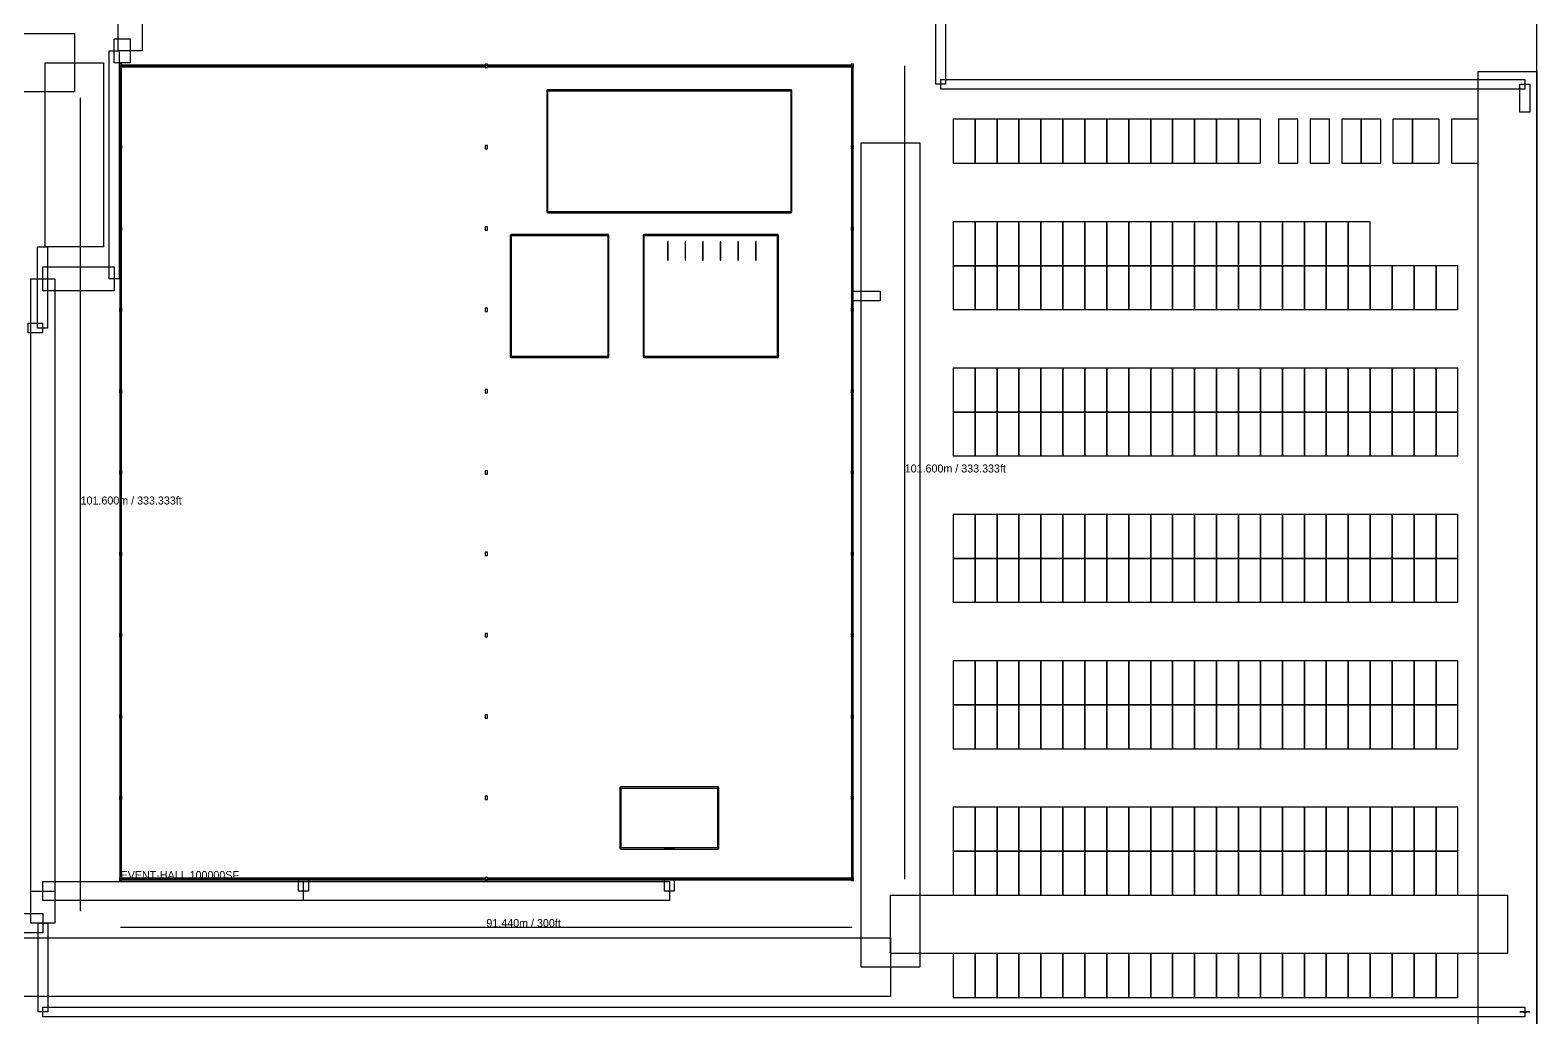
# Model space of a CAD drawing. Header units: metres. Extents: x 0 to 400, y -12 to 500.
# Drawn here: x 211.7 to 400, y 72.7 to 196.1 of the extents above; entities that cross this region are included whole.
import ezdxf

# ---------------------------------------------------------------- set-up
doc = ezdxf.new("R2010")
doc.units = ezdxf.units.M
for name, color, linetype in [('ASSUMED_BOUNDARY', 7, 'CONTINUOUS'), ('DIMENSIONS', 7, 'CONTINUOUS'), ('HALL_EVENT-HALL', 7, 'CONTINUOUS'), ('IFCCOLUMN', 7, 'CONTINUOUS'), ('IFCDOOR', 7, 'CONTINUOUS'), ('IFCWALL', 7, 'CONTINUOUS'), ('NOTES', 7, 'CONTINUOUS'), ('PARKING_L1', 7, 'CONTINUOUS'), ('PARKING_L1_ADA', 7, 'CONTINUOUS'), ('SITE_ROADS', 7, 'CONTINUOUS'), ('SITE_WALKS', 7, 'CONTINUOUS')]:
    doc.layers.add(name, color=color, linetype=linetype)

msp = doc.modelspace()

# ---------------------------------------------------------------- linework, layer by layer
at = {"layer": 'ASSUMED_BOUNDARY'}
msp.add_lwpolyline([(20, 0), (400, 0), (400, 500), (0, 500), (0, 196.485768), (20, 196.485768), (20, 121), (2, 121), (2, 86), (20, 86)], close=True, dxfattribs=at)
at = {"layer": 'DIMENSIONS'}
for points in [[(321, 90), (321, 191.6)], [(218, 86), (218, 187.6)], [(223, 84), (314.44, 84)]]:
    msp.add_lwpolyline(points, dxfattribs=at)
at = {"layer": 'HALL_EVENT-HALL'}
msp.add_lwpolyline([(223, 90), (314.44, 90), (314.44, 191.6), (223, 191.6)], close=True, dxfattribs=at)
at = {"layer": 'IFCCOLUMN'}
for points in [[(222.85, 191.400006), (223.15, 191.400006), (223.15, 191.800006), (222.85, 191.800006)], [(268.570001, 191.400006), (268.870001, 191.400006), (268.870001, 191.800006), (268.570001, 191.800006)], [(314.290002, 191.400006), (314.590002, 191.400006), (314.590002, 191.800006), (314.290002, 191.800006)], [(222.85, 181.240002), (223.15, 181.240002), (223.15, 181.640002), (222.85, 181.640002)], [(268.570001, 181.240002), (268.870001, 181.240002), (268.870001, 181.640002), (268.570001, 181.640002)], [(314.290002, 181.240002), (314.590002, 181.240002), (314.590002, 181.640002), (314.290002, 181.640002)], [(222.85, 171.079999), (223.15, 171.079999), (223.15, 171.479999), (222.85, 171.479999)], [(268.570001, 171.079999), (268.870001, 171.079999), (268.870001, 171.479999), (268.570001, 171.479999)], [(314.290002, 171.079999), (314.590002, 171.079999), (314.590002, 171.479999), (314.290002, 171.479999)], [(222.85, 160.919995), (223.15, 160.919995), (223.15, 161.319995), (222.85, 161.319995)], [(268.570001, 160.919995), (268.870001, 160.919995), (268.870001, 161.319995), (268.570001, 161.319995)], [(314.290002, 160.919995), (314.590002, 160.919995), (314.590002, 161.319995), (314.290002, 161.319995)], [(222.85, 150.760007), (223.15, 150.760007), (223.15, 151.160007), (222.85, 151.160007)], [(268.570001, 150.760007), (268.870001, 150.760007), (268.870001, 151.160007), (268.570001, 151.160007)], [(314.290002, 150.760007), (314.590002, 150.760007), (314.590002, 151.160007), (314.290002, 151.160007)], [(222.85, 140.600003), (223.15, 140.600003), (223.15, 141.000003), (222.85, 141.000003)], [(268.570001, 140.600003), (268.870001, 140.600003), (268.870001, 141.000003), (268.570001, 141.000003)], [(314.290002, 140.600003), (314.590002, 140.600003), (314.590002, 141.000003), (314.290002, 141.000003)], [(222.85, 130.439999), (223.15, 130.439999), (223.15, 130.839999), (222.85, 130.839999)], [(268.570001, 130.439999), (268.870001, 130.439999), (268.870001, 130.839999), (268.570001, 130.839999)], [(314.290002, 130.439999), (314.590002, 130.439999), (314.590002, 130.839999), (314.290002, 130.839999)], [(222.85, 120.280003), (223.15, 120.280003), (223.15, 120.680003), (222.85, 120.680003)], [(268.570001, 120.280003), (268.870001, 120.280003), (268.870001, 120.680003), (268.570001, 120.680003)], [(314.290002, 120.280003), (314.590002, 120.280003), (314.590002, 120.680003), (314.290002, 120.680003)], [(222.85, 110.12), (223.15, 110.12), (223.15, 110.52), (222.85, 110.52)], [(268.570001, 110.12), (268.870001, 110.12), (268.870001, 110.52), (268.570001, 110.52)], [(314.290002, 110.12), (314.590002, 110.12), (314.590002, 110.52), (314.290002, 110.52)], [(222.85, 99.960004), (223.15, 99.960004), (223.15, 100.360004), (222.85, 100.360004)], [(268.570001, 99.960004), (268.870001, 99.960004), (268.870001, 100.360004), (268.570001, 100.360004)], [(314.290002, 99.960004), (314.590002, 99.960004), (314.590002, 100.360004), (314.290002, 100.360004)], [(222.85, 89.8), (223.15, 89.8), (223.15, 90.2), (222.85, 90.2)], [(268.570001, 89.8), (268.870001, 89.8), (268.870001, 90.2), (268.570001, 90.2)], [(314.290002, 89.8), (314.590002, 89.8), (314.590002, 90.2), (314.290002, 90.2)]]:
    msp.add_lwpolyline(points, close=True, dxfattribs=at)
at = {"layer": 'IFCDOOR'}
for points in [[(244.6408, 191.57), (247.0792, 191.57), (247.0792, 191.63), (244.6408, 191.63)], [(290.3608, 191.57), (292.7992, 191.57), (292.7992, 191.63), (290.3608, 191.63)], [(290.97, 173.282), (292.19, 173.282), (292.19, 173.342), (290.97, 173.342)], [(314.41, 164.3712), (314.47, 164.3712), (314.47, 168.0288), (314.41, 168.0288)], [(277.254, 155.1972), (278.474, 155.1972), (278.474, 155.2572), (277.254, 155.2572)], [(296.1516, 155.1972), (297.3716, 155.1972), (297.3716, 155.2572), (296.1516, 155.2572)], [(222.97, 134.5008), (223.03, 134.5008), (223.03, 136.9392), (222.97, 136.9392)], [(290.97, 93.78), (292.19, 93.78), (292.19, 93.84), (290.97, 93.84)], [(244.6408, 89.97), (247.0792, 89.97), (247.0792, 90.03), (244.6408, 90.03)], [(290.3608, 89.97), (292.7992, 89.97), (292.7992, 90.03), (290.3608, 90.03)]]:
    msp.add_lwpolyline(points, close=True, dxfattribs=at)
at = {"layer": 'IFCWALL'}
for points in [[(222.89, 181.54), (223.11, 181.54), (223.11, 191.5), (222.89, 191.5)], [(222.89, 181.54), (223.11, 181.54), (223.11, 191.5), (222.89, 191.5)], [(223.15, 191.49), (268.57, 191.49), (268.57, 191.71), (223.15, 191.71)], [(268.87, 191.49), (314.29, 191.49), (314.29, 191.71), (268.87, 191.71)], [(314.33, 181.54), (314.55, 181.54), (314.55, 191.5), (314.33, 191.5)], [(314.33, 181.54), (314.55, 181.54), (314.55, 191.5), (314.33, 191.5)], [(276.265, 173.312), (276.415, 173.312), (276.415, 188.552), (276.265, 188.552)], [(276.34, 188.477), (306.82, 188.477), (306.82, 188.627), (276.34, 188.627)], [(306.745, 173.312), (306.895, 173.312), (306.895, 188.552), (306.745, 188.552)], [(222.89, 171.38), (223.11, 171.38), (223.11, 181.34), (222.89, 181.34)], [(222.89, 171.38), (223.11, 171.38), (223.11, 181.34), (222.89, 181.34)], [(314.33, 171.38), (314.55, 171.38), (314.55, 181.34), (314.33, 181.34)], [(314.33, 171.38), (314.55, 171.38), (314.55, 181.34), (314.33, 181.34)], [(276.34, 173.237), (306.82, 173.237), (306.82, 173.387), (276.34, 173.387)], [(222.89, 161.22), (223.11, 161.22), (223.11, 171.18), (222.89, 171.18)], [(222.89, 161.22), (223.11, 161.22), (223.11, 171.18), (222.89, 171.18)], [(271.693, 155.2272), (271.843, 155.2272), (271.843, 170.4672), (271.693, 170.4672)], [(271.768, 170.3922), (283.96, 170.3922), (283.96, 170.5422), (271.768, 170.5422)], [(283.885, 155.2272), (284.035, 155.2272), (284.035, 170.4672), (283.885, 170.4672)], [(288.3046, 155.2272), (288.4546, 155.2272), (288.4546, 170.4672), (288.3046, 170.4672)], [(288.3796, 170.3922), (305.1436, 170.3922), (305.1436, 170.5422), (288.3796, 170.5422)], [(291.3396, 167.3172), (291.4196, 167.3172), (291.4196, 169.6172), (291.3396, 169.6172)], [(293.5396, 167.3172), (293.6196, 167.3172), (293.6196, 169.6172), (293.5396, 169.6172)], [(295.7396, 167.3172), (295.8196, 167.3172), (295.8196, 169.6172), (295.7396, 169.6172)], [(297.9396, 167.3172), (298.0196, 167.3172), (298.0196, 169.6172), (297.9396, 169.6172)], [(300.1396, 167.3172), (300.2196, 167.3172), (300.2196, 169.6172), (300.1396, 169.6172)], [(302.3396, 167.3172), (302.4196, 167.3172), (302.4196, 169.6172), (302.3396, 169.6172)], [(305.0686, 155.2272), (305.2186, 155.2272), (305.2186, 170.4672), (305.0686, 170.4672)], [(314.33, 161.22), (314.55, 161.22), (314.55, 171.18), (314.33, 171.18)], [(222.89, 151.06), (223.11, 151.06), (223.11, 161.02), (222.89, 161.02)], [(222.89, 151.06), (223.11, 151.06), (223.11, 161.02), (222.89, 161.02)], [(314.33, 151.06), (314.55, 151.06), (314.55, 161.02), (314.33, 161.02)], [(314.33, 151.06), (314.55, 151.06), (314.55, 161.02), (314.33, 161.02)], [(271.768, 155.1522), (283.96, 155.1522), (283.96, 155.3022), (271.768, 155.3022)], [(288.3796, 155.1522), (305.1436, 155.1522), (305.1436, 155.3022), (288.3796, 155.3022)], [(222.89, 140.9), (223.11, 140.9), (223.11, 150.86), (222.89, 150.86)], [(222.89, 140.9), (223.11, 140.9), (223.11, 150.86), (222.89, 150.86)], [(314.33, 140.9), (314.55, 140.9), (314.55, 150.86), (314.33, 150.86)], [(314.33, 140.9), (314.55, 140.9), (314.55, 150.86), (314.33, 150.86)], [(222.89, 130.74), (223.11, 130.74), (223.11, 140.7), (222.89, 140.7)], [(314.33, 130.74), (314.55, 130.74), (314.55, 140.7), (314.33, 140.7)], [(314.33, 130.74), (314.55, 130.74), (314.55, 140.7), (314.33, 140.7)], [(222.89, 120.58), (223.11, 120.58), (223.11, 130.54), (222.89, 130.54)], [(222.89, 120.58), (223.11, 120.58), (223.11, 130.54), (222.89, 130.54)], [(314.33, 120.58), (314.55, 120.58), (314.55, 130.54), (314.33, 130.54)], [(314.33, 120.58), (314.55, 120.58), (314.55, 130.54), (314.33, 130.54)], [(222.89, 110.42), (223.11, 110.42), (223.11, 120.38), (222.89, 120.38)], [(222.89, 110.42), (223.11, 110.42), (223.11, 120.38), (222.89, 120.38)], [(314.33, 110.42), (314.55, 110.42), (314.55, 120.38), (314.33, 120.38)], [(314.33, 110.42), (314.55, 110.42), (314.55, 120.38), (314.33, 120.38)], [(222.89, 100.26), (223.11, 100.26), (223.11, 110.22), (222.89, 110.22)], [(222.89, 100.26), (223.11, 100.26), (223.11, 110.22), (222.89, 110.22)], [(314.33, 100.26), (314.55, 100.26), (314.55, 110.22), (314.33, 110.22)], [(314.33, 100.26), (314.55, 100.26), (314.55, 110.22), (314.33, 110.22)], [(222.89, 90.1), (223.11, 90.1), (223.11, 100.06), (222.89, 100.06)], [(222.89, 90.1), (223.11, 90.1), (223.11, 100.06), (222.89, 100.06)], [(285.409, 93.81), (285.559, 93.81), (285.559, 101.43), (285.409, 101.43)], [(285.484, 101.355), (297.676, 101.355), (297.676, 101.505), (285.484, 101.505)], [(297.601, 93.81), (297.751, 93.81), (297.751, 101.43), (297.601, 101.43)], [(314.33, 90.1), (314.55, 90.1), (314.55, 100.06), (314.33, 100.06)], [(314.33, 90.1), (314.55, 90.1), (314.55, 100.06), (314.33, 100.06)], [(285.484, 93.735), (297.676, 93.735), (297.676, 93.885), (285.484, 93.885)], [(223.15, 89.89), (268.57, 89.89), (268.57, 90.11), (223.15, 90.11)], [(268.87, 89.89), (314.29, 89.89), (314.29, 90.11), (268.87, 90.11)]]:
    msp.add_lwpolyline(points, close=True, dxfattribs=at)
at = {"layer": 'PARKING_L1'}
for points in [[(327.048, 179.4416), (329.7912, 179.4416), (329.7912, 184.928), (327.048, 184.928)], [(329.7912, 179.4416), (332.5344, 179.4416), (332.5344, 184.928), (329.7912, 184.928)], [(332.5344, 179.4416), (335.2776, 179.4416), (335.2776, 184.928), (332.5344, 184.928)], [(335.2776, 179.4416), (338.0208, 179.4416), (338.0208, 184.928), (335.2776, 184.928)], [(338.0208, 179.4416), (340.764, 179.4416), (340.764, 184.928), (338.0208, 184.928)], [(340.764, 179.4416), (343.5072, 179.4416), (343.5072, 184.928), (340.764, 184.928)], [(343.5072, 179.4416), (346.2504, 179.4416), (346.2504, 184.928), (343.5072, 184.928)], [(346.2504, 179.4416), (348.9936, 179.4416), (348.9936, 184.928), (346.2504, 184.928)], [(348.9936, 179.4416), (351.7368, 179.4416), (351.7368, 184.928), (348.9936, 184.928)], [(351.7368, 179.4416), (354.48, 179.4416), (354.48, 184.928), (351.7368, 184.928)], [(354.48, 179.4416), (357.2232, 179.4416), (357.2232, 184.928), (354.48, 184.928)], [(357.2232, 179.4416), (359.9664, 179.4416), (359.9664, 184.928), (357.2232, 184.928)], [(359.9664, 179.4416), (362.7096, 179.4416), (362.7096, 184.928), (359.9664, 184.928)], [(362.7096, 179.4416), (365.4528, 179.4416), (365.4528, 184.928), (362.7096, 184.928)], [(327.048, 166.64), (329.7912, 166.64), (329.7912, 172.1264), (327.048, 172.1264)], [(329.7912, 166.64), (332.5344, 166.64), (332.5344, 172.1264), (329.7912, 172.1264)], [(332.5344, 166.64), (335.2776, 166.64), (335.2776, 172.1264), (332.5344, 172.1264)], [(335.2776, 166.64), (338.0208, 166.64), (338.0208, 172.1264), (335.2776, 172.1264)], [(338.0208, 166.64), (340.764, 166.64), (340.764, 172.1264), (338.0208, 172.1264)], [(340.764, 166.64), (343.5072, 166.64), (343.5072, 172.1264), (340.764, 172.1264)], [(343.5072, 166.64), (346.2504, 166.64), (346.2504, 172.1264), (343.5072, 172.1264)], [(346.2504, 166.64), (348.9936, 166.64), (348.9936, 172.1264), (346.2504, 172.1264)], [(348.9936, 166.64), (351.7368, 166.64), (351.7368, 172.1264), (348.9936, 172.1264)], [(351.7368, 166.64), (354.48, 166.64), (354.48, 172.1264), (351.7368, 172.1264)], [(354.48, 166.64), (357.2232, 166.64), (357.2232, 172.1264), (354.48, 172.1264)], [(357.2232, 166.64), (359.9664, 166.64), (359.9664, 172.1264), (357.2232, 172.1264)], [(359.9664, 166.64), (362.7096, 166.64), (362.7096, 172.1264), (359.9664, 172.1264)], [(362.7096, 166.64), (365.4528, 166.64), (365.4528, 172.1264), (362.7096, 172.1264)], [(365.4528, 166.64), (368.196, 166.64), (368.196, 172.1264), (365.4528, 172.1264)], [(368.196, 166.64), (370.9392, 166.64), (370.9392, 172.1264), (368.196, 172.1264)], [(370.9392, 166.64), (373.6824, 166.64), (373.6824, 172.1264), (370.9392, 172.1264)], [(373.6824, 166.64), (376.4256, 166.64), (376.4256, 172.1264), (373.6824, 172.1264)], [(376.4256, 166.64), (379.1688, 166.64), (379.1688, 172.1264), (376.4256, 172.1264)], [(327.048, 161.1536), (329.7912, 161.1536), (329.7912, 166.64), (327.048, 166.64)], [(329.7912, 161.1536), (332.5344, 161.1536), (332.5344, 166.64), (329.7912, 166.64)], [(332.5344, 161.1536), (335.2776, 161.1536), (335.2776, 166.64), (332.5344, 166.64)], [(335.2776, 161.1536), (338.0208, 161.1536), (338.0208, 166.64), (335.2776, 166.64)], [(338.0208, 161.1536), (340.764, 161.1536), (340.764, 166.64), (338.0208, 166.64)], [(340.764, 161.1536), (343.5072, 161.1536), (343.5072, 166.64), (340.764, 166.64)], [(343.5072, 161.1536), (346.2504, 161.1536), (346.2504, 166.64), (343.5072, 166.64)], [(346.2504, 161.1536), (348.9936, 161.1536), (348.9936, 166.64), (346.2504, 166.64)], [(348.9936, 161.1536), (351.7368, 161.1536), (351.7368, 166.64), (348.9936, 166.64)], [(351.7368, 161.1536), (354.48, 161.1536), (354.48, 166.64), (351.7368, 166.64)], [(354.48, 161.1536), (357.2232, 161.1536), (357.2232, 166.64), (354.48, 166.64)], [(357.2232, 161.1536), (359.9664, 161.1536), (359.9664, 166.64), (357.2232, 166.64)], [(359.9664, 161.1536), (362.7096, 161.1536), (362.7096, 166.64), (359.9664, 166.64)], [(362.7096, 161.1536), (365.4528, 161.1536), (365.4528, 166.64), (362.7096, 166.64)], [(365.4528, 161.1536), (368.196, 161.1536), (368.196, 166.64), (365.4528, 166.64)], [(368.196, 161.1536), (370.9392, 161.1536), (370.9392, 166.64), (368.196, 166.64)], [(370.9392, 161.1536), (373.6824, 161.1536), (373.6824, 166.64), (370.9392, 166.64)], [(373.6824, 161.1536), (376.4256, 161.1536), (376.4256, 166.64), (373.6824, 166.64)], [(376.4256, 161.1536), (379.1688, 161.1536), (379.1688, 166.64), (376.4256, 166.64)], [(379.1688, 161.1536), (381.912, 161.1536), (381.912, 166.64), (379.1688, 166.64)], [(381.912, 161.1536), (384.6552, 161.1536), (384.6552, 166.64), (381.912, 166.64)], [(384.6552, 161.1536), (387.3984, 161.1536), (387.3984, 166.64), (384.6552, 166.64)], [(387.3984, 161.1536), (390.1416, 161.1536), (390.1416, 166.64), (387.3984, 166.64)], [(327.048, 148.352), (329.7912, 148.352), (329.7912, 153.8384), (327.048, 153.8384)], [(329.7912, 148.352), (332.5344, 148.352), (332.5344, 153.8384), (329.7912, 153.8384)], [(332.5344, 148.352), (335.2776, 148.352), (335.2776, 153.8384), (332.5344, 153.8384)], [(335.2776, 148.352), (338.0208, 148.352), (338.0208, 153.8384), (335.2776, 153.8384)], [(338.0208, 148.352), (340.764, 148.352), (340.764, 153.8384), (338.0208, 153.8384)], [(340.764, 148.352), (343.5072, 148.352), (343.5072, 153.8384), (340.764, 153.8384)], [(343.5072, 148.352), (346.2504, 148.352), (346.2504, 153.8384), (343.5072, 153.8384)], [(346.2504, 148.352), (348.9936, 148.352), (348.9936, 153.8384), (346.2504, 153.8384)], [(348.9936, 148.352), (351.7368, 148.352), (351.7368, 153.8384), (348.9936, 153.8384)], [(351.7368, 148.352), (354.48, 148.352), (354.48, 153.8384), (351.7368, 153.8384)], [(354.48, 148.352), (357.2232, 148.352), (357.2232, 153.8384), (354.48, 153.8384)], [(357.2232, 148.352), (359.9664, 148.352), (359.9664, 153.8384), (357.2232, 153.8384)], [(359.9664, 148.352), (362.7096, 148.352), (362.7096, 153.8384), (359.9664, 153.8384)], [(362.7096, 148.352), (365.4528, 148.352), (365.4528, 153.8384), (362.7096, 153.8384)], [(365.4528, 148.352), (368.196, 148.352), (368.196, 153.8384), (365.4528, 153.8384)], [(368.196, 148.352), (370.9392, 148.352), (370.9392, 153.8384), (368.196, 153.8384)], [(370.9392, 148.352), (373.6824, 148.352), (373.6824, 153.8384), (370.9392, 153.8384)], [(373.6824, 148.352), (376.4256, 148.352), (376.4256, 153.8384), (373.6824, 153.8384)], [(376.4256, 148.352), (379.1688, 148.352), (379.1688, 153.8384), (376.4256, 153.8384)], [(379.1688, 148.352), (381.912, 148.352), (381.912, 153.8384), (379.1688, 153.8384)], [(381.912, 148.352), (384.6552, 148.352), (384.6552, 153.8384), (381.912, 153.8384)], [(384.6552, 148.352), (387.3984, 148.352), (387.3984, 153.8384), (384.6552, 153.8384)], [(387.3984, 148.352), (390.1416, 148.352), (390.1416, 153.8384), (387.3984, 153.8384)], [(327.048, 142.8656), (329.7912, 142.8656), (329.7912, 148.352), (327.048, 148.352)], [(329.7912, 142.8656), (332.5344, 142.8656), (332.5344, 148.352), (329.7912, 148.352)], [(332.5344, 142.8656), (335.2776, 142.8656), (335.2776, 148.352), (332.5344, 148.352)], [(335.2776, 142.8656), (338.0208, 142.8656), (338.0208, 148.352), (335.2776, 148.352)], [(338.0208, 142.8656), (340.764, 142.8656), (340.764, 148.352), (338.0208, 148.352)], [(340.764, 142.8656), (343.5072, 142.8656), (343.5072, 148.352), (340.764, 148.352)], [(343.5072, 142.8656), (346.2504, 142.8656), (346.2504, 148.352), (343.5072, 148.352)], [(346.2504, 142.8656), (348.9936, 142.8656), (348.9936, 148.352), (346.2504, 148.352)], [(348.9936, 142.8656), (351.7368, 142.8656), (351.7368, 148.352), (348.9936, 148.352)], [(351.7368, 142.8656), (354.48, 142.8656), (354.48, 148.352), (351.7368, 148.352)], [(354.48, 142.8656), (357.2232, 142.8656), (357.2232, 148.352), (354.48, 148.352)], [(357.2232, 142.8656), (359.9664, 142.8656), (359.9664, 148.352), (357.2232, 148.352)], [(359.9664, 142.8656), (362.7096, 142.8656), (362.7096, 148.352), (359.9664, 148.352)], [(362.7096, 142.8656), (365.4528, 142.8656), (365.4528, 148.352), (362.7096, 148.352)], [(365.4528, 142.8656), (368.196, 142.8656), (368.196, 148.352), (365.4528, 148.352)], [(368.196, 142.8656), (370.9392, 142.8656), (370.9392, 148.352), (368.196, 148.352)], [(370.9392, 142.8656), (373.6824, 142.8656), (373.6824, 148.352), (370.9392, 148.352)], [(373.6824, 142.8656), (376.4256, 142.8656), (376.4256, 148.352), (373.6824, 148.352)], [(376.4256, 142.8656), (379.1688, 142.8656), (379.1688, 148.352), (376.4256, 148.352)], [(379.1688, 142.8656), (381.912, 142.8656), (381.912, 148.352), (379.1688, 148.352)], [(381.912, 142.8656), (384.6552, 142.8656), (384.6552, 148.352), (381.912, 148.352)], [(384.6552, 142.8656), (387.3984, 142.8656), (387.3984, 148.352), (384.6552, 148.352)], [(387.3984, 142.8656), (390.1416, 142.8656), (390.1416, 148.352), (387.3984, 148.352)], [(327.048, 130.064), (329.7912, 130.064), (329.7912, 135.5504), (327.048, 135.5504)], [(329.7912, 130.064), (332.5344, 130.064), (332.5344, 135.5504), (329.7912, 135.5504)], [(332.5344, 130.064), (335.2776, 130.064), (335.2776, 135.5504), (332.5344, 135.5504)], [(335.2776, 130.064), (338.0208, 130.064), (338.0208, 135.5504), (335.2776, 135.5504)], [(338.0208, 130.064), (340.764, 130.064), (340.764, 135.5504), (338.0208, 135.5504)], [(340.764, 130.064), (343.5072, 130.064), (343.5072, 135.5504), (340.764, 135.5504)], [(343.5072, 130.064), (346.2504, 130.064), (346.2504, 135.5504), (343.5072, 135.5504)], [(346.2504, 130.064), (348.9936, 130.064), (348.9936, 135.5504), (346.2504, 135.5504)], [(348.9936, 130.064), (351.7368, 130.064), (351.7368, 135.5504), (348.9936, 135.5504)], [(351.7368, 130.064), (354.48, 130.064), (354.48, 135.5504), (351.7368, 135.5504)], [(354.48, 130.064), (357.2232, 130.064), (357.2232, 135.5504), (354.48, 135.5504)], [(357.2232, 130.064), (359.9664, 130.064), (359.9664, 135.5504), (357.2232, 135.5504)], [(359.9664, 130.064), (362.7096, 130.064), (362.7096, 135.5504), (359.9664, 135.5504)], [(362.7096, 130.064), (365.4528, 130.064), (365.4528, 135.5504), (362.7096, 135.5504)], [(365.4528, 130.064), (368.196, 130.064), (368.196, 135.5504), (365.4528, 135.5504)], [(368.196, 130.064), (370.9392, 130.064), (370.9392, 135.5504), (368.196, 135.5504)], [(370.9392, 130.064), (373.6824, 130.064), (373.6824, 135.5504), (370.9392, 135.5504)], [(373.6824, 130.064), (376.4256, 130.064), (376.4256, 135.5504), (373.6824, 135.5504)], [(376.4256, 130.064), (379.1688, 130.064), (379.1688, 135.5504), (376.4256, 135.5504)], [(379.1688, 130.064), (381.912, 130.064), (381.912, 135.5504), (379.1688, 135.5504)], [(381.912, 130.064), (384.6552, 130.064), (384.6552, 135.5504), (381.912, 135.5504)], [(384.6552, 130.064), (387.3984, 130.064), (387.3984, 135.5504), (384.6552, 135.5504)], [(387.3984, 130.064), (390.1416, 130.064), (390.1416, 135.5504), (387.3984, 135.5504)], [(327.048, 124.5776), (329.7912, 124.5776), (329.7912, 130.064), (327.048, 130.064)], [(329.7912, 124.5776), (332.5344, 124.5776), (332.5344, 130.064), (329.7912, 130.064)], [(332.5344, 124.5776), (335.2776, 124.5776), (335.2776, 130.064), (332.5344, 130.064)], [(335.2776, 124.5776), (338.0208, 124.5776), (338.0208, 130.064), (335.2776, 130.064)], [(338.0208, 124.5776), (340.764, 124.5776), (340.764, 130.064), (338.0208, 130.064)], [(340.764, 124.5776), (343.5072, 124.5776), (343.5072, 130.064), (340.764, 130.064)], [(343.5072, 124.5776), (346.2504, 124.5776), (346.2504, 130.064), (343.5072, 130.064)], [(346.2504, 124.5776), (348.9936, 124.5776), (348.9936, 130.064), (346.2504, 130.064)], [(348.9936, 124.5776), (351.7368, 124.5776), (351.7368, 130.064), (348.9936, 130.064)], [(351.7368, 124.5776), (354.48, 124.5776), (354.48, 130.064), (351.7368, 130.064)], [(354.48, 124.5776), (357.2232, 124.5776), (357.2232, 130.064), (354.48, 130.064)], [(357.2232, 124.5776), (359.9664, 124.5776), (359.9664, 130.064), (357.2232, 130.064)], [(359.9664, 124.5776), (362.7096, 124.5776), (362.7096, 130.064), (359.9664, 130.064)], [(362.7096, 124.5776), (365.4528, 124.5776), (365.4528, 130.064), (362.7096, 130.064)], [(365.4528, 124.5776), (368.196, 124.5776), (368.196, 130.064), (365.4528, 130.064)], [(368.196, 124.5776), (370.9392, 124.5776), (370.9392, 130.064), (368.196, 130.064)], [(370.9392, 124.5776), (373.6824, 124.5776), (373.6824, 130.064), (370.9392, 130.064)], [(373.6824, 124.5776), (376.4256, 124.5776), (376.4256, 130.064), (373.6824, 130.064)], [(376.4256, 124.5776), (379.1688, 124.5776), (379.1688, 130.064), (376.4256, 130.064)], [(379.1688, 124.5776), (381.912, 124.5776), (381.912, 130.064), (379.1688, 130.064)], [(381.912, 124.5776), (384.6552, 124.5776), (384.6552, 130.064), (381.912, 130.064)], [(384.6552, 124.5776), (387.3984, 124.5776), (387.3984, 130.064), (384.6552, 130.064)], [(387.3984, 124.5776), (390.1416, 124.5776), (390.1416, 130.064), (387.3984, 130.064)], [(327.048, 111.776), (329.7912, 111.776), (329.7912, 117.2624), (327.048, 117.2624)], [(329.7912, 111.776), (332.5344, 111.776), (332.5344, 117.2624), (329.7912, 117.2624)], [(332.5344, 111.776), (335.2776, 111.776), (335.2776, 117.2624), (332.5344, 117.2624)], [(335.2776, 111.776), (338.0208, 111.776), (338.0208, 117.2624), (335.2776, 117.2624)], [(338.0208, 111.776), (340.764, 111.776), (340.764, 117.2624), (338.0208, 117.2624)], [(340.764, 111.776), (343.5072, 111.776), (343.5072, 117.2624), (340.764, 117.2624)], [(343.5072, 111.776), (346.2504, 111.776), (346.2504, 117.2624), (343.5072, 117.2624)], [(346.2504, 111.776), (348.9936, 111.776), (348.9936, 117.2624), (346.2504, 117.2624)], [(348.9936, 111.776), (351.7368, 111.776), (351.7368, 117.2624), (348.9936, 117.2624)], [(351.7368, 111.776), (354.48, 111.776), (354.48, 117.2624), (351.7368, 117.2624)], [(354.48, 111.776), (357.2232, 111.776), (357.2232, 117.2624), (354.48, 117.2624)], [(357.2232, 111.776), (359.9664, 111.776), (359.9664, 117.2624), (357.2232, 117.2624)], [(359.9664, 111.776), (362.7096, 111.776), (362.7096, 117.2624), (359.9664, 117.2624)], [(362.7096, 111.776), (365.4528, 111.776), (365.4528, 117.2624), (362.7096, 117.2624)], [(365.4528, 111.776), (368.196, 111.776), (368.196, 117.2624), (365.4528, 117.2624)], [(368.196, 111.776), (370.9392, 111.776), (370.9392, 117.2624), (368.196, 117.2624)], [(370.9392, 111.776), (373.6824, 111.776), (373.6824, 117.2624), (370.9392, 117.2624)], [(373.6824, 111.776), (376.4256, 111.776), (376.4256, 117.2624), (373.6824, 117.2624)], [(376.4256, 111.776), (379.1688, 111.776), (379.1688, 117.2624), (376.4256, 117.2624)], [(379.1688, 111.776), (381.912, 111.776), (381.912, 117.2624), (379.1688, 117.2624)], [(381.912, 111.776), (384.6552, 111.776), (384.6552, 117.2624), (381.912, 117.2624)], [(384.6552, 111.776), (387.3984, 111.776), (387.3984, 117.2624), (384.6552, 117.2624)], [(387.3984, 111.776), (390.1416, 111.776), (390.1416, 117.2624), (387.3984, 117.2624)], [(327.048, 106.2896), (329.7912, 106.2896), (329.7912, 111.776), (327.048, 111.776)], [(329.7912, 106.2896), (332.5344, 106.2896), (332.5344, 111.776), (329.7912, 111.776)], [(332.5344, 106.2896), (335.2776, 106.2896), (335.2776, 111.776), (332.5344, 111.776)], [(335.2776, 106.2896), (338.0208, 106.2896), (338.0208, 111.776), (335.2776, 111.776)], [(338.0208, 106.2896), (340.764, 106.2896), (340.764, 111.776), (338.0208, 111.776)], [(340.764, 106.2896), (343.5072, 106.2896), (343.5072, 111.776), (340.764, 111.776)], [(343.5072, 106.2896), (346.2504, 106.2896), (346.2504, 111.776), (343.5072, 111.776)], [(346.2504, 106.2896), (348.9936, 106.2896), (348.9936, 111.776), (346.2504, 111.776)], [(348.9936, 106.2896), (351.7368, 106.2896), (351.7368, 111.776), (348.9936, 111.776)], [(351.7368, 106.2896), (354.48, 106.2896), (354.48, 111.776), (351.7368, 111.776)], [(354.48, 106.2896), (357.2232, 106.2896), (357.2232, 111.776), (354.48, 111.776)], [(357.2232, 106.2896), (359.9664, 106.2896), (359.9664, 111.776), (357.2232, 111.776)], [(359.9664, 106.2896), (362.7096, 106.2896), (362.7096, 111.776), (359.9664, 111.776)], [(362.7096, 106.2896), (365.4528, 106.2896), (365.4528, 111.776), (362.7096, 111.776)], [(365.4528, 106.2896), (368.196, 106.2896), (368.196, 111.776), (365.4528, 111.776)], [(368.196, 106.2896), (370.9392, 106.2896), (370.9392, 111.776), (368.196, 111.776)], [(370.9392, 106.2896), (373.6824, 106.2896), (373.6824, 111.776), (370.9392, 111.776)], [(373.6824, 106.2896), (376.4256, 106.2896), (376.4256, 111.776), (373.6824, 111.776)], [(376.4256, 106.2896), (379.1688, 106.2896), (379.1688, 111.776), (376.4256, 111.776)], [(379.1688, 106.2896), (381.912, 106.2896), (381.912, 111.776), (379.1688, 111.776)], [(381.912, 106.2896), (384.6552, 106.2896), (384.6552, 111.776), (381.912, 111.776)], [(384.6552, 106.2896), (387.3984, 106.2896), (387.3984, 111.776), (384.6552, 111.776)], [(387.3984, 106.2896), (390.1416, 106.2896), (390.1416, 111.776), (387.3984, 111.776)], [(327.048, 93.488), (329.7912, 93.488), (329.7912, 98.9744), (327.048, 98.9744)], [(329.7912, 93.488), (332.5344, 93.488), (332.5344, 98.9744), (329.7912, 98.9744)], [(332.5344, 93.488), (335.2776, 93.488), (335.2776, 98.9744), (332.5344, 98.9744)], [(335.2776, 93.488), (338.0208, 93.488), (338.0208, 98.9744), (335.2776, 98.9744)], [(338.0208, 93.488), (340.764, 93.488), (340.764, 98.9744), (338.0208, 98.9744)], [(340.764, 93.488), (343.5072, 93.488), (343.5072, 98.9744), (340.764, 98.9744)], [(343.5072, 93.488), (346.2504, 93.488), (346.2504, 98.9744), (343.5072, 98.9744)], [(346.2504, 93.488), (348.9936, 93.488), (348.9936, 98.9744), (346.2504, 98.9744)], [(348.9936, 93.488), (351.7368, 93.488), (351.7368, 98.9744), (348.9936, 98.9744)], [(351.7368, 93.488), (354.48, 93.488), (354.48, 98.9744), (351.7368, 98.9744)], [(354.48, 93.488), (357.2232, 93.488), (357.2232, 98.9744), (354.48, 98.9744)], [(357.2232, 93.488), (359.9664, 93.488), (359.9664, 98.9744), (357.2232, 98.9744)], [(359.9664, 93.488), (362.7096, 93.488), (362.7096, 98.9744), (359.9664, 98.9744)], [(362.7096, 93.488), (365.4528, 93.488), (365.4528, 98.9744), (362.7096, 98.9744)], [(365.4528, 93.488), (368.196, 93.488), (368.196, 98.9744), (365.4528, 98.9744)], [(368.196, 93.488), (370.9392, 93.488), (370.9392, 98.9744), (368.196, 98.9744)], [(370.9392, 93.488), (373.6824, 93.488), (373.6824, 98.9744), (370.9392, 98.9744)], [(373.6824, 93.488), (376.4256, 93.488), (376.4256, 98.9744), (373.6824, 98.9744)], [(376.4256, 93.488), (379.1688, 93.488), (379.1688, 98.9744), (376.4256, 98.9744)], [(379.1688, 93.488), (381.912, 93.488), (381.912, 98.9744), (379.1688, 98.9744)], [(381.912, 93.488), (384.6552, 93.488), (384.6552, 98.9744), (381.912, 98.9744)], [(384.6552, 93.488), (387.3984, 93.488), (387.3984, 98.9744), (384.6552, 98.9744)], [(387.3984, 93.488), (390.1416, 93.488), (390.1416, 98.9744), (387.3984, 98.9744)], [(327.048, 88.0016), (329.7912, 88.0016), (329.7912, 93.488), (327.048, 93.488)], [(329.7912, 88.0016), (332.5344, 88.0016), (332.5344, 93.488), (329.7912, 93.488)], [(332.5344, 88.0016), (335.2776, 88.0016), (335.2776, 93.488), (332.5344, 93.488)], [(335.2776, 88.0016), (338.0208, 88.0016), (338.0208, 93.488), (335.2776, 93.488)], [(338.0208, 88.0016), (340.764, 88.0016), (340.764, 93.488), (338.0208, 93.488)], [(340.764, 88.0016), (343.5072, 88.0016), (343.5072, 93.488), (340.764, 93.488)], [(343.5072, 88.0016), (346.2504, 88.0016), (346.2504, 93.488), (343.5072, 93.488)], [(346.2504, 88.0016), (348.9936, 88.0016), (348.9936, 93.488), (346.2504, 93.488)], [(348.9936, 88.0016), (351.7368, 88.0016), (351.7368, 93.488), (348.9936, 93.488)], [(351.7368, 88.0016), (354.48, 88.0016), (354.48, 93.488), (351.7368, 93.488)], [(354.48, 88.0016), (357.2232, 88.0016), (357.2232, 93.488), (354.48, 93.488)], [(357.2232, 88.0016), (359.9664, 88.0016), (359.9664, 93.488), (357.2232, 93.488)], [(359.9664, 88.0016), (362.7096, 88.0016), (362.7096, 93.488), (359.9664, 93.488)], [(362.7096, 88.0016), (365.4528, 88.0016), (365.4528, 93.488), (362.7096, 93.488)], [(365.4528, 88.0016), (368.196, 88.0016), (368.196, 93.488), (365.4528, 93.488)], [(368.196, 88.0016), (370.9392, 88.0016), (370.9392, 93.488), (368.196, 93.488)], [(370.9392, 88.0016), (373.6824, 88.0016), (373.6824, 93.488), (370.9392, 93.488)], [(373.6824, 88.0016), (376.4256, 88.0016), (376.4256, 93.488), (373.6824, 93.488)], [(376.4256, 88.0016), (379.1688, 88.0016), (379.1688, 93.488), (376.4256, 93.488)], [(379.1688, 88.0016), (381.912, 88.0016), (381.912, 93.488), (379.1688, 93.488)], [(381.912, 88.0016), (384.6552, 88.0016), (384.6552, 93.488), (381.912, 93.488)], [(384.6552, 88.0016), (387.3984, 88.0016), (387.3984, 93.488), (384.6552, 93.488)], [(387.3984, 88.0016), (390.1416, 88.0016), (390.1416, 93.488), (387.3984, 93.488)], [(327.048, 75.2), (329.7912, 75.2), (329.7912, 80.6864), (327.048, 80.6864)], [(329.7912, 75.2), (332.5344, 75.2), (332.5344, 80.6864), (329.7912, 80.6864)], [(332.5344, 75.2), (335.2776, 75.2), (335.2776, 80.6864), (332.5344, 80.6864)], [(335.2776, 75.2), (338.0208, 75.2), (338.0208, 80.6864), (335.2776, 80.6864)], [(338.0208, 75.2), (340.764, 75.2), (340.764, 80.6864), (338.0208, 80.6864)], [(340.764, 75.2), (343.5072, 75.2), (343.5072, 80.6864), (340.764, 80.6864)], [(343.5072, 75.2), (346.2504, 75.2), (346.2504, 80.6864), (343.5072, 80.6864)], [(346.2504, 75.2), (348.9936, 75.2), (348.9936, 80.6864), (346.2504, 80.6864)], [(348.9936, 75.2), (351.7368, 75.2), (351.7368, 80.6864), (348.9936, 80.6864)], [(351.7368, 75.2), (354.48, 75.2), (354.48, 80.6864), (351.7368, 80.6864)], [(354.48, 75.2), (357.2232, 75.2), (357.2232, 80.6864), (354.48, 80.6864)], [(357.2232, 75.2), (359.9664, 75.2), (359.9664, 80.6864), (357.2232, 80.6864)], [(359.9664, 75.2), (362.7096, 75.2), (362.7096, 80.6864), (359.9664, 80.6864)], [(362.7096, 75.2), (365.4528, 75.2), (365.4528, 80.6864), (362.7096, 80.6864)], [(365.4528, 75.2), (368.196, 75.2), (368.196, 80.6864), (365.4528, 80.6864)], [(368.196, 75.2), (370.9392, 75.2), (370.9392, 80.6864), (368.196, 80.6864)], [(370.9392, 75.2), (373.6824, 75.2), (373.6824, 80.6864), (370.9392, 80.6864)], [(373.6824, 75.2), (376.4256, 75.2), (376.4256, 80.6864), (373.6824, 80.6864)], [(376.4256, 75.2), (379.1688, 75.2), (379.1688, 80.6864), (376.4256, 80.6864)], [(379.1688, 75.2), (381.912, 75.2), (381.912, 80.6864), (379.1688, 80.6864)], [(381.912, 75.2), (384.6552, 75.2), (384.6552, 80.6864), (381.912, 80.6864)], [(384.6552, 75.2), (387.3984, 75.2), (387.3984, 80.6864), (384.6552, 80.6864)], [(387.3984, 75.2), (390.1416, 75.2), (390.1416, 80.6864), (387.3984, 80.6864)]]:
    msp.add_lwpolyline(points, close=True, dxfattribs=at)
at = {"layer": 'PARKING_L1_ADA'}
for points in [[(367.6912, 179.4416), (370.1296, 179.4416), (370.1296, 184.928), (367.6912, 184.928)], [(371.6536, 179.4416), (374.092, 179.4416), (374.092, 184.928), (371.6536, 184.928)], [(375.616, 179.4416), (378.0544, 179.4416), (378.0544, 184.928), (375.616, 184.928)], [(378.0544, 179.4416), (380.4928, 179.4416), (380.4928, 184.928), (378.0544, 184.928)], [(382.0168, 179.4416), (384.4552, 179.4416), (384.4552, 184.928), (382.0168, 184.928)], [(384.4552, 179.4416), (387.808, 179.4416), (387.808, 184.928), (384.4552, 184.928)], [(389.332, 179.4416), (392.6848, 179.4416), (392.6848, 184.928), (389.332, 184.928)]]:
    msp.add_lwpolyline(points, close=True, dxfattribs=at)
at = {"layer": 'SITE_ROADS'}
for points in [[(104.3424, 195.6576), (217.22, 195.6576), (217.22, 188.3424), (104.3424, 188.3424)], [(220.8776, 192), (220.8776, 169), (213.5624, 169), (213.5624, 192)], [(392.6848, 14), (392.6848, 190.911216), (400, 190.911216), (400, 14)], [(315.5624, 79), (315.5624, 182), (322.8776, 182), (322.8776, 79)], [(396.3424, 80.6864), (319.22, 80.6864), (319.22, 88.0016), (396.3424, 88.0016)], [(104.3424, 82.6576), (319.22, 82.6576), (319.22, 75.3424), (104.3424, 75.3424)]]:
    msp.add_lwpolyline(points, close=True, dxfattribs=at)
at = {"layer": 'SITE_WALKS'}
for points in [[(222.7, 193.5), (222.7, 199.485768), (225.7, 199.485768), (225.7, 193.5)], [(324.89, 189.311216), (324.89, 199.485768), (326.11, 199.485768), (326.11, 189.311216)], [(222.2, 195), (224.2, 195), (224.2, 192), (222.2, 192)], [(221.59, 165), (221.59, 193.5), (222.81, 193.5), (222.81, 165)], [(398.5, 188.701216), (325.5, 188.701216), (325.5, 189.921216), (398.5, 189.921216)], [(397.89, 185.828), (397.89, 189.311216), (399.11, 189.311216), (399.11, 185.828)], [(213.85, 169), (213.85, 158.8472), (212.63, 158.8472), (212.63, 169)], [(213.3, 166.5), (222.2, 166.5), (222.2, 163.5), (213.3, 163.5)], [(211.8, 84.5), (211.8, 165), (214.8, 165), (214.8, 84.5)], [(317.94, 162.2372), (314.44, 162.2372), (314.44, 163.4572), (317.94, 163.4572)], [(213.24, 158.2372), (211.44, 158.2372), (211.44, 159.4572), (213.24, 159.4572)], [(213.3, 89.7), (291.58, 89.7), (291.58, 87.3), (213.3, 87.3)], [(245.25, 88.5), (245.25, 90), (246.47, 90), (246.47, 88.5)], [(245.86, 89.7), (291.58, 89.7), (291.58, 87.3), (245.86, 87.3)], [(290.97, 88.5), (290.97, 90), (292.19, 90), (292.19, 88.5)], [(211.8, 84.5), (211.8, 88.5), (214.8, 88.5), (214.8, 84.5)], [(142.86, 85.7), (213.3, 85.7), (213.3, 83.3), (142.86, 83.3)], [(212.69, 73.4), (212.69, 84.5), (213.91, 84.5), (213.91, 73.4)], [(398.5, 72.79), (213.3, 72.79), (213.3, 74.01), (398.5, 74.01)], [(399.11, 73.4216), (399.11, 73.4), (397.89, 73.4), (397.89, 73.4216)]]:
    msp.add_lwpolyline(points, close=True, dxfattribs=at)

# ---------------------------------------------------------------- texts
at = {"layer": 'DIMENSIONS'}
for s, p in [('101.600m / 333.333ft', (321, 140.8)), ('101.600m / 333.333ft', (218, 136.8)), ('91.440m / 300ft', (268.72, 84))]:
    msp.add_text(s, height=1, dxfattribs=at).set_placement(p)
at = {"layer": 'NOTES'}
msp.add_text('EVENT-HALL 100000SF', height=1, dxfattribs=at).set_placement((223, 90))

doc.saveas('drawing.dxf')
